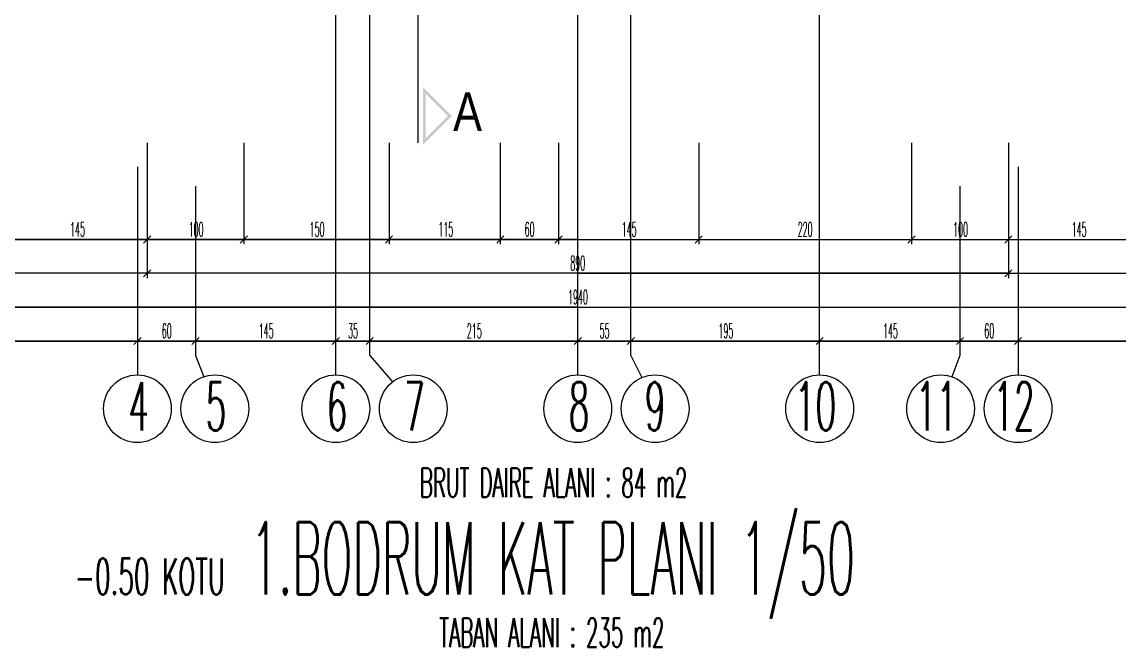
# Model space of a CAD drawing. Extents: x 78 to 306, y -397 to 18.
# Drawn here: x 271.9423 to 272.169, y -396.8958 to -396.7666 of the extents above; entities that cross this region are included whole.
import ezdxf

# ---------------------------------------------------------------- set-up
doc = ezdxf.new("R2010")
doc.units = 0
doc.header["$LTSCALE"] = 0.5
doc.header["$MEASUREMENT"] = 0
doc.linetypes.add('DASHDOT2', pattern=[0.5, 0.25, -0.125, 0, -0.125])
doc.linetypes.add('DASHED', pattern=[0.75, 0.5, -0.25])
doc.layers.get('0').update_dxf_attribs({"linetype": 'CONTINUOUS'})
for name, color, linetype in [('AKS', 5, 'DASHDOT2'), ('KAPI', 1, 'CONTINUOUS'), ('KOLON', 4, 'CONTINUOUS'), ('MERDIVEN', 3, 'CONTINUOUS'), ('OLCU', 31, 'CONTINUOUS'), ('TEFRIS', 11, 'CONTINUOUS')]:
    doc.layers.add(name, color=color, linetype=linetype)
doc.styles.add('MİMARİ YAZI', font='arial.ttf')
doc.styles.add('OLCU', font='romans.shx', dxfattribs={"width": 0.6, "height": 0.125})
doc.styles.add('OLCUIC', font='ROMANS.SHX', dxfattribs={"width": 0.4, "height": 0.15})

msp = doc.modelspace()

# ---------------------------------------------------------------- hatches: boundary and pattern name
at = {"layer": 'KAPI'}
h = msp.add_hatch(color=256, dxfattribs=at)
h.paths.add_polyline_path([(272.02514, -396.78004), (272.02514, -396.79204), (272.03114, -396.78604)])
h.paths.add_polyline_path([(272.02574, -396.78148), (272.0303, -396.78604), (272.02574, -396.79059)], flags=16)

# ---------------------------------------------------------------- linework, layer by layer
at = {"color": 0, "linetype": 'ByBlock'}
for p, q in [((271.96889, -396.81081), (271.96739, -396.81231)), ((271.96739, -396.81231), (271.96889, -396.81081)), ((271.98889, -396.81081), (271.98739, -396.81231)), ((271.98739, -396.81231), (271.98889, -396.81081)), ((272.01889, -396.81081), (272.01739, -396.81231)), ((272.01739, -396.81231), (272.01889, -396.81081)), ((272.04189, -396.81081), (272.04039, -396.81231)), ((272.04039, -396.81231), (272.04189, -396.81081)), ((272.05389, -396.81081), (272.05239, -396.81231)), ((272.05239, -396.81231), (272.05389, -396.81081)), ((272.08289, -396.81081), (272.08139, -396.81231)), ((272.08139, -396.81231), (272.08289, -396.81081)), ((272.12689, -396.81081), (272.12539, -396.81231)), ((272.12539, -396.81231), (272.12689, -396.81081)), ((272.14689, -396.81081), (272.14539, -396.81231)), ((272.14539, -396.81231), (272.14689, -396.81081)), ((271.96739, -396.81931), (271.96889, -396.81781)), ((271.96889, -396.81781), (271.96739, -396.81931)), ((272.14539, -396.81931), (272.14689, -396.81781)), ((272.14689, -396.81781), (272.14539, -396.81931)), ((271.96689, -396.83181), (271.96539, -396.83331)), ((271.96539, -396.83331), (271.96689, -396.83181)), ((271.97889, -396.83181), (271.97739, -396.83331)), ((271.97739, -396.83331), (271.97889, -396.83181)), ((272.00789, -396.83181), (272.00639, -396.83331)), ((272.00639, -396.83331), (272.00789, -396.83181)), ((272.01489, -396.83181), (272.01339, -396.83331)), ((272.01339, -396.83331), (272.01489, -396.83181)), ((272.05639, -396.83331), (272.05789, -396.83181)), ((272.05789, -396.83181), (272.05639, -396.83331)), ((272.06739, -396.83331), (272.06889, -396.83181)), ((272.06889, -396.83181), (272.06739, -396.83331)), ((272.10639, -396.83331), (272.10789, -396.83181)), ((272.10789, -396.83181), (272.10639, -396.83331)), ((272.13539, -396.83331), (272.13689, -396.83181)), ((272.13689, -396.83181), (272.13539, -396.83331)), ((272.14739, -396.83331), (272.14889, -396.83181)), ((272.14889, -396.83181), (272.14739, -396.83331))]:
    msp.add_line(p, q, dxfattribs=at)
at = {"layer": 'AKS'}
for p, q in [((271.96614, -396.37156), (271.96614, -396.83956)), ((272.00714, -396.83956), (272.00714, -396.37156)), ((272.05714, -396.83956), (272.05714, -396.37156)), ((272.10714, -396.83956), (272.10714, -396.37156)), ((272.14814, -396.37156), (272.14814, -396.83956)), ((271.97814, -396.37556), (271.97814, -396.83556)), ((272.01414, -396.83556), (272.01414, -396.37556)), ((272.06814, -396.83556), (272.06814, -396.37556)), ((272.13614, -396.37556), (272.13614, -396.83556)), ((271.97814, -396.83556), (271.97986, -396.83994)), ((272.01414, -396.83556), (272.01886, -396.84103)), ((272.06814, -396.83556), (272.07042, -396.84011)), ((272.13614, -396.83556), (272.13443, -396.83994))]:
    msp.add_line(p, q, dxfattribs=at)
at = {"layer": 'KOLON', "linetype": 'DASHED', "ltscale": 0.4}
msp.add_line((272.02414, -396.79156), (272.02414, -396.76004), dxfattribs=at)
at = {"layer": 'OLCU', "ltscale": 1.4}
for p, q in [((271.96814, -396.79156), (271.96814, -396.81956)), ((271.96814, -396.79156), (271.96814, -396.81256)), ((271.98814, -396.79156), (271.98814, -396.81256)), ((272.01814, -396.79156), (272.01814, -396.81256)), ((272.04114, -396.79156), (272.04114, -396.81256)), ((272.05314, -396.79156), (272.05314, -396.81256)), ((272.08214, -396.79156), (272.08214, -396.81256)), ((272.12614, -396.79156), (272.12614, -396.81256)), ((272.14614, -396.79156), (272.14614, -396.81956)), ((272.05714, -396.81156), (271.86214, -396.81156)), ((271.93914, -396.81156), (271.96814, -396.81156)), ((271.96814, -396.81156), (271.98814, -396.81156)), ((271.98814, -396.81156), (272.01814, -396.81156)), ((272.01814, -396.81156), (272.04114, -396.81156)), ((272.04114, -396.81156), (272.05314, -396.81156)), ((272.05314, -396.81156), (272.08214, -396.81156)), ((272.05714, -396.81156), (272.25214, -396.81156)), ((272.08214, -396.81156), (272.12614, -396.81156)), ((272.12614, -396.81156), (272.14614, -396.81156)), ((272.14614, -396.81156), (272.17514, -396.81156)), ((272.05714, -396.81856), (271.86214, -396.81856)), ((271.96814, -396.81856), (271.86314, -396.81856)), ((272.14614, -396.81856), (271.96814, -396.81856)), ((272.05714, -396.81856), (272.25214, -396.81856)), ((272.14614, -396.81856), (272.25114, -396.81856)), ((272.05714, -396.82556), (271.86214, -396.82556)), ((271.86314, -396.82556), (272.25114, -396.82556)), ((272.05714, -396.82556), (272.25214, -396.82556)), ((272.05714, -396.83256), (271.86214, -396.83256)), ((271.87914, -396.83256), (271.96614, -396.83256)), ((271.96614, -396.83256), (271.97814, -396.83256)), ((271.97814, -396.83256), (272.00714, -396.83256)), ((272.00714, -396.83256), (272.01414, -396.83256)), ((272.01414, -396.83256), (272.05714, -396.83256)), ((272.05714, -396.83256), (272.25214, -396.83256)), ((272.06814, -396.83256), (272.05714, -396.83256)), ((272.10714, -396.83256), (272.06814, -396.83256)), ((272.13614, -396.83256), (272.10714, -396.83256)), ((272.14814, -396.83256), (272.13614, -396.83256)), ((272.23514, -396.83256), (272.14814, -396.83256))]:
    msp.add_line(p, q, dxfattribs=at)
at = {"layer": 'TEFRIS'}
for centre in [(271.96614, -396.84656), (271.98214, -396.84656), (272.00714, -396.84656), (272.02314, -396.84656), (272.05714, -396.84656), (272.07314, -396.84656), (272.10714, -396.84656), (272.13214, -396.84656), (272.14814, -396.84656)]:
    msp.add_circle(centre, 0.007, dxfattribs=at)

# ---------------------------------------------------------------- texts
at = {"layer": 'KAPI', "style": 'MİMARİ YAZI', "width": 0.8}
msp.add_text('A', height=0.008, dxfattribs=at).set_placement((272.03139, -396.78915))
at = {"layer": 'KOLON', "style": 'OLCU'}
for s, height, width, p in [('4', 0.01, 0.5, (271.96425, -396.85104)), ('5', 0.01, 0.5, (271.98025, -396.85104)), ('6', 0.01, 0.5, (272.00525, -396.85104)), ('7', 0.01, 0.5, (272.02125, -396.85104)), ('8', 0.01, 0.5, (272.05525, -396.85104)), ('9', 0.01, 0.5, (272.07099, -396.85104)), ('10', 0.01, 0.5, (272.10199, -396.85104)), ('11', 0.01, 0.5, (272.12699, -396.85104)), ('12', 0.01, 0.5, (272.14299, -396.85104)), (' 1.BODRUM KAT PLANI 1/50 ', 0.015, 0.45, (271.98484, -396.88499))]:
    msp.add_text(s, height=height, dxfattribs=dict(at, width=width)).set_placement(p)
at = {"layer": 'MERDIVEN', "linetype": 'ByBlock', "style": 'OLCU', "width": 0.5}
for s, height, p in [('BRUT DAIRE ALANI : 84 m2', 0.006, (272.0245, -396.86483)), ('-0.50 KOTU', 0.0075, (271.95321, -396.885)), ('TABAN ALANI : 235 m2', 0.006, (272.0285, -396.89583))]:
    msp.add_text(s, height=height, dxfattribs=at).set_placement(p)
at = {"layer": 'OLCU', "style": 'OLCUIC', "width": 0.4}
for s, p in [('145', (271.95222, -396.81096)), ('100', (271.97672, -396.81096)), ('150', (272.00172, -396.81096)), ('115', (272.02833, -396.81096)), ('60', (272.04617, -396.81096)), ('145', (272.06622, -396.81096)), ('220', (272.1026, -396.81096)), ('100', (272.13472, -396.81096)), ('145', (272.15922, -396.81096)), ('890', (272.0556, -396.81796)), ('1940', (272.05514, -396.82496)), ('60', (271.97117, -396.83196)), ('145', (271.99122, -396.83196)), ('35', (272.00967, -396.83196)), ('215', (272.03422, -396.83196)), ('55', (272.06167, -396.83196)), ('195', (272.08622, -396.83196)), ('145', (272.12022, -396.83196)), ('60', (272.14117, -396.83196))]:
    msp.add_text(s, height=0.003, dxfattribs=at).set_placement(p)

doc.saveas('drawing.dxf')
